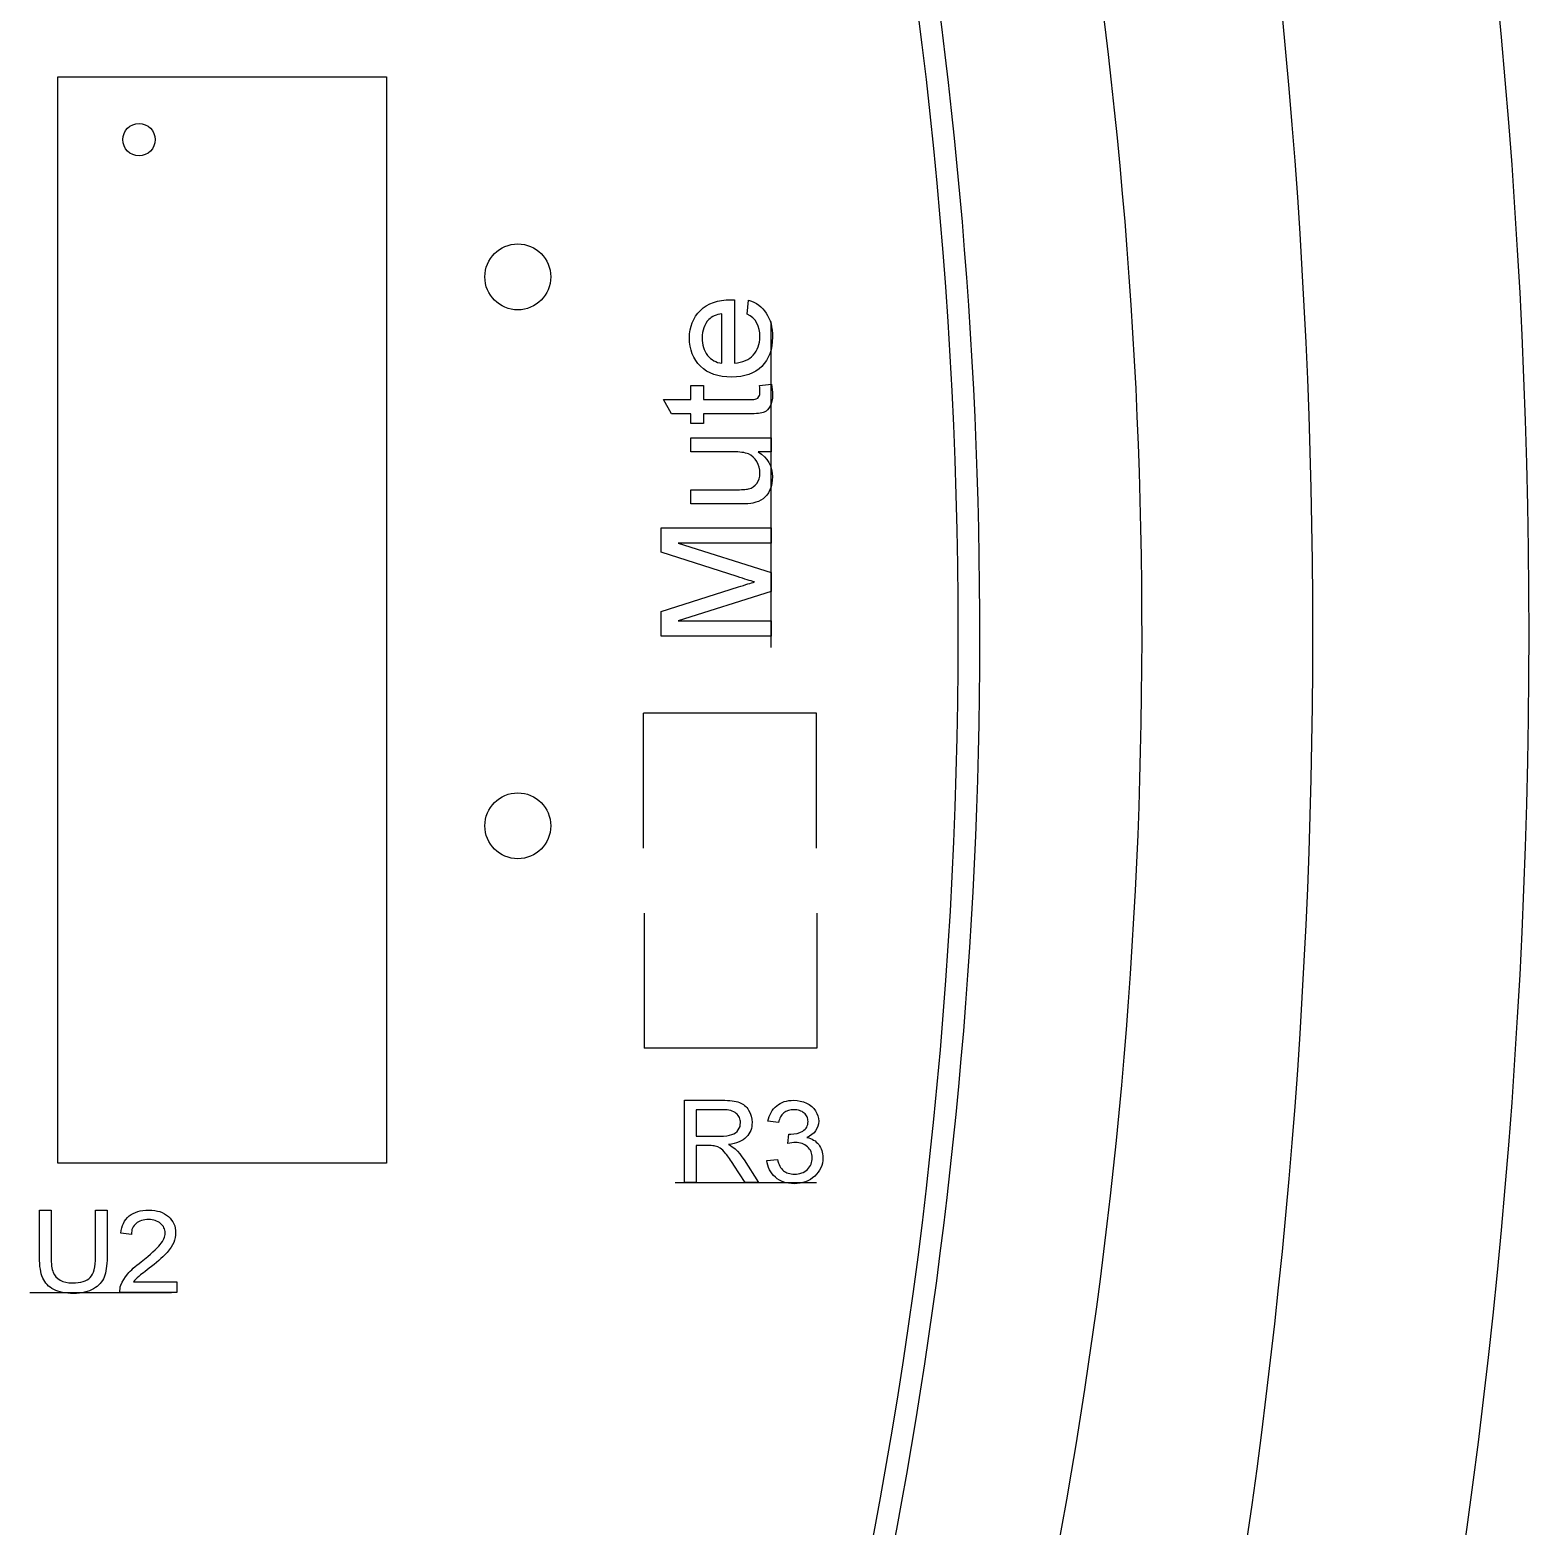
# Model space of a CAD drawing. Header units: millimetres. Extents: x -30 to 30, y -30 to 30.
# Drawn here: x 16.13 to 30, y -8.26 to 5.59 of the extents above; entities that cross this region are included whole.
import ezdxf

# ---------------------------------------------------------------- set-up
doc = ezdxf.new("R2010")
doc.units = ezdxf.units.MM
doc.linetypes.add('CENTERX2', pattern=[20.32, 12.7, -2.54, 2.54, -2.54])

msp = doc.modelspace()

# ---------------------------------------------------------------- linework, layer by layer
at = {"color": 7, "linetype": 'Continuous'}
for p, q in [((16.386, 5.153), (19.428, 5.153)), ((16.386, -4.899), (16.386, 5.153)), ((19.428, 5.153), (19.428, -4.899)), ((23.406, -0.736), (21.806, -0.736)), ((21.806, -1.986), (21.806, -0.736)), ((23.406, -1.986), (23.406, -0.736)), ((21.811, -2.587), (21.811, -3.837)), ((23.411, -2.587), (23.411, -3.837)), ((23.411, -3.837), (21.811, -3.837)), ((19.428, -4.899), (16.386, -4.899))]:
    msp.add_line(p, q, dxfattribs=at)
at = {"color": 7, "linetype": 'CENTERX2'}
for p, q in [((22.987, -0.127), (22.987, 2.889)), ((22.098, -5.08), (23.408, -5.08)), ((16.129, -6.096), (17.439, -6.096))]:
    msp.add_line(p, q, dxfattribs=at)
at = {"color": 7, "linetype": 'Continuous', "flags": 128}
for points in [[(22.766, 2.958), (22.779, 3.086), (22.779, 3.086), (22.804, 3.077), (22.828, 3.067), (22.851, 3.055), (22.872, 3.04), (22.892, 3.025), (22.91, 3.007), (22.927, 2.988), (22.942, 2.967), (22.955, 2.944), (22.967, 2.92), (22.977, 2.895), (22.986, 2.868), (22.992, 2.839), (22.996, 2.809), (22.999, 2.778), (23, 2.744), (23, 2.744), (22.998, 2.703), (22.994, 2.664), (22.986, 2.626), (22.975, 2.591), (22.961, 2.559), (22.944, 2.528), (22.924, 2.5), (22.901, 2.474), (22.875, 2.45), (22.846, 2.43), (22.815, 2.413), (22.781, 2.399), (22.745, 2.388), (22.707, 2.38), (22.666, 2.376), (22.622, 2.374), (22.622, 2.374), (22.577, 2.376), (22.535, 2.38), (22.494, 2.388), (22.457, 2.399), (22.422, 2.413), (22.39, 2.431), (22.361, 2.451), (22.334, 2.475), (22.31, 2.501), (22.289, 2.529), (22.271, 2.559), (22.257, 2.591), (22.246, 2.624), (22.238, 2.66), (22.233, 2.698), (22.232, 2.737), (22.232, 2.737), (22.233, 2.775), (22.238, 2.811), (22.246, 2.846), (22.257, 2.878), (22.271, 2.909), (22.288, 2.939), (22.308, 2.966), (22.332, 2.992), (22.359, 3.015), (22.387, 3.035), (22.419, 3.052), (22.453, 3.066), (22.49, 3.076), (22.529, 3.084), (22.571, 3.089), (22.615, 3.09), (22.615, 3.09), (22.629, 3.09), (22.648, 3.09), (22.648, 3.09), (22.648, 2.504), (22.648, 2.504), (22.676, 2.507), (22.702, 2.512), (22.726, 2.518), (22.749, 2.527), (22.77, 2.537), (22.789, 2.549), (22.806, 2.563), (22.822, 2.579), (22.837, 2.596), (22.849, 2.615), (22.859, 2.634), (22.868, 2.655), (22.874, 2.676), (22.879, 2.699), (22.882, 2.722), (22.883, 2.747), (22.883, 2.747), (22.881, 2.783), (22.876, 2.816), (22.867, 2.847), (22.855, 2.875), (22.839, 2.9), (22.818, 2.922), (22.794, 2.942), (22.766, 2.958)], [(22.531, 2.504), (22.531, 2.96), (22.531, 2.96), (22.512, 2.957), (22.493, 2.953), (22.477, 2.948), (22.461, 2.942), (22.447, 2.935), (22.433, 2.927), (22.422, 2.918), (22.411, 2.908), (22.411, 2.908), (22.396, 2.891), (22.384, 2.872), (22.373, 2.853), (22.364, 2.832), (22.357, 2.81), (22.353, 2.786), (22.35, 2.762), (22.349, 2.736), (22.349, 2.736), (22.35, 2.713), (22.352, 2.691), (22.356, 2.669), (22.361, 2.648), (22.368, 2.629), (22.377, 2.61), (22.387, 2.593), (22.398, 2.576), (22.411, 2.561), (22.425, 2.547), (22.44, 2.536), (22.456, 2.526), (22.474, 2.518), (22.492, 2.511), (22.511, 2.507), (22.531, 2.504)], [(22.88, 2.296), (22.989, 2.309), (22.989, 2.309), (22.994, 2.283), (22.997, 2.258), (22.999, 2.234), (23, 2.212), (23, 2.212), (22.999, 2.18), (22.995, 2.151), (22.988, 2.126), (22.979, 2.105), (22.967, 2.087), (22.954, 2.072), (22.94, 2.06), (22.923, 2.051), (22.914, 2.047), (22.901, 2.044), (22.887, 2.041), (22.87, 2.039), (22.851, 2.037), (22.829, 2.036), (22.805, 2.035), (22.778, 2.035), (22.778, 2.035), (22.362, 2.035), (22.362, 2.035), (22.362, 1.944), (22.362, 1.944), (22.245, 1.944), (22.245, 1.944), (22.245, 2.035), (22.245, 2.035), (22.064, 2.035), (22.064, 2.035), (21.99, 2.166), (21.99, 2.166), (22.245, 2.166), (22.245, 2.166), (22.245, 2.296), (22.245, 2.296), (22.362, 2.296), (22.362, 2.296), (22.362, 2.166), (22.362, 2.166), (22.783, 2.166), (22.783, 2.166), (22.807, 2.166), (22.826, 2.167), (22.84, 2.169), (22.85, 2.172), (22.864, 2.181), (22.874, 2.195), (22.878, 2.203), (22.881, 2.213), (22.882, 2.225), (22.883, 2.239), (22.883, 2.239), (22.883, 2.251), (22.882, 2.264), (22.881, 2.279), (22.88, 2.296)], [(22.987, 1.684), (22.866, 1.684), (22.866, 1.684), (22.897, 1.661), (22.925, 1.637), (22.948, 1.611), (22.966, 1.583), (22.981, 1.553), (22.992, 1.521), (22.998, 1.487), (23, 1.452), (23, 1.452), (22.998, 1.42), (22.994, 1.389), (22.986, 1.359), (22.975, 1.331), (22.962, 1.305), (22.947, 1.282), (22.93, 1.263), (22.912, 1.247), (22.892, 1.235), (22.87, 1.224), (22.846, 1.216), (22.819, 1.209), (22.819, 1.209), (22.798, 1.206), (22.771, 1.203), (22.74, 1.202), (22.702, 1.202), (22.702, 1.202), (22.245, 1.202), (22.245, 1.202), (22.245, 1.332), (22.245, 1.332), (22.648, 1.332), (22.648, 1.332), (22.672, 1.332), (22.693, 1.332), (22.712, 1.333), (22.729, 1.334), (22.745, 1.335), (22.758, 1.336), (22.769, 1.338), (22.779, 1.34), (22.779, 1.34), (22.802, 1.347), (22.822, 1.358), (22.84, 1.373), (22.855, 1.39), (22.867, 1.411), (22.876, 1.433), (22.881, 1.458), (22.883, 1.486), (22.883, 1.486), (22.881, 1.514), (22.876, 1.541), (22.867, 1.567), (22.854, 1.592), (22.839, 1.616), (22.821, 1.635), (22.8, 1.651), (22.777, 1.663), (22.764, 1.668), (22.749, 1.672), (22.734, 1.676), (22.717, 1.678), (22.698, 1.681), (22.678, 1.682), (22.657, 1.683), (22.634, 1.684), (22.634, 1.684), (22.245, 1.684), (22.245, 1.684), (22.245, 1.814), (22.245, 1.814), (22.987, 1.814), (22.987, 1.814), (22.987, 1.684)], [(22.987, -0.023), (21.971, -0.023), (21.971, -0.023), (21.971, 0.205), (21.971, 0.205), (22.684, 0.433), (22.684, 0.433), (22.708, 0.44), (22.731, 0.447), (22.752, 0.454), (22.771, 0.46), (22.789, 0.465), (22.805, 0.47), (22.82, 0.475), (22.833, 0.479), (22.833, 0.479), (22.819, 0.483), (22.802, 0.488), (22.785, 0.493), (22.765, 0.499), (22.744, 0.506), (22.722, 0.513), (22.698, 0.521), (22.672, 0.529), (22.672, 0.529), (21.971, 0.754), (21.971, 0.754), (21.971, 0.98), (21.971, 0.98), (22.987, 0.98), (22.987, 0.98), (22.987, 0.837), (22.987, 0.837), (22.127, 0.837), (22.127, 0.837), (22.987, 0.565), (22.987, 0.565), (22.987, 0.391), (22.987, 0.391), (22.127, 0.12), (22.127, 0.12), (22.987, 0.12), (22.987, 0.12), (22.987, -0.023)], [(22.186, -5.08), (22.186, -4.318), (22.186, -4.318), (22.535, -4.318), (22.535, -4.318), (22.56, -4.318), (22.584, -4.319), (22.606, -4.321), (22.626, -4.323), (22.645, -4.326), (22.662, -4.329), (22.678, -4.334), (22.693, -4.338), (22.706, -4.344), (22.718, -4.35), (22.73, -4.358), (22.741, -4.366), (22.752, -4.376), (22.761, -4.386), (22.77, -4.398), (22.779, -4.41), (22.793, -4.436), (22.803, -4.464), (22.809, -4.493), (22.811, -4.523), (22.811, -4.523), (22.81, -4.543), (22.808, -4.562), (22.804, -4.58), (22.798, -4.597), (22.79, -4.614), (22.781, -4.629), (22.77, -4.644), (22.758, -4.658), (22.744, -4.672), (22.727, -4.683), (22.709, -4.694), (22.69, -4.703), (22.668, -4.712), (22.645, -4.718), (22.62, -4.724), (22.593, -4.728), (22.593, -4.728), (22.611, -4.738), (22.628, -4.748), (22.642, -4.758), (22.653, -4.767), (22.653, -4.767), (22.675, -4.789), (22.697, -4.814), (22.717, -4.841), (22.738, -4.87), (22.738, -4.87), (22.871, -5.08), (22.871, -5.08), (22.746, -5.08), (22.746, -5.08), (22.643, -4.919), (22.643, -4.919), (22.632, -4.902), (22.621, -4.886), (22.611, -4.871), (22.602, -4.858), (22.593, -4.845), (22.584, -4.833), (22.576, -4.822), (22.569, -4.813), (22.554, -4.796), (22.541, -4.781), (22.528, -4.77), (22.517, -4.761), (22.493, -4.749), (22.47, -4.742), (22.47, -4.742), (22.459, -4.74), (22.447, -4.739), (22.431, -4.738), (22.412, -4.738), (22.412, -4.738), (22.293, -4.738), (22.293, -4.738), (22.293, -5.08), (22.293, -5.08), (22.186, -5.08)], [(22.293, -4.65), (22.514, -4.65), (22.514, -4.65), (22.547, -4.649), (22.577, -4.647), (22.602, -4.642), (22.624, -4.636), (22.642, -4.628), (22.658, -4.618), (22.672, -4.606), (22.683, -4.592), (22.692, -4.576), (22.699, -4.56), (22.702, -4.543), (22.704, -4.526), (22.704, -4.526), (22.703, -4.513), (22.701, -4.501), (22.698, -4.489), (22.694, -4.478), (22.688, -4.468), (22.681, -4.458), (22.673, -4.448), (22.664, -4.44), (22.653, -4.432), (22.641, -4.425), (22.628, -4.419), (22.613, -4.414), (22.597, -4.411), (22.579, -4.408), (22.56, -4.406), (22.539, -4.406), (22.539, -4.406), (22.293, -4.406), (22.293, -4.406), (22.293, -4.65)], [(22.948, -4.875), (23.046, -4.865), (23.046, -4.865), (23.05, -4.883), (23.055, -4.899), (23.061, -4.914), (23.068, -4.928), (23.075, -4.94), (23.083, -4.951), (23.092, -4.961), (23.101, -4.97), (23.111, -4.977), (23.122, -4.984), (23.133, -4.989), (23.145, -4.994), (23.159, -4.997), (23.172, -5), (23.187, -5.001), (23.203, -5.002), (23.203, -5.002), (23.221, -5.001), (23.238, -4.999), (23.254, -4.996), (23.27, -4.991), (23.284, -4.985), (23.298, -4.977), (23.311, -4.968), (23.323, -4.958), (23.333, -4.947), (23.342, -4.935), (23.35, -4.922), (23.357, -4.909), (23.362, -4.895), (23.365, -4.881), (23.367, -4.866), (23.368, -4.85), (23.368, -4.85), (23.367, -4.835), (23.365, -4.821), (23.362, -4.807), (23.357, -4.794), (23.351, -4.781), (23.343, -4.77), (23.334, -4.759), (23.324, -4.748), (23.312, -4.739), (23.3, -4.731), (23.287, -4.724), (23.273, -4.718), (23.259, -4.714), (23.244, -4.711), (23.228, -4.709), (23.211, -4.708), (23.211, -4.708), (23.196, -4.709), (23.18, -4.711), (23.161, -4.714), (23.141, -4.719), (23.141, -4.719), (23.152, -4.631), (23.152, -4.631), (23.161, -4.631), (23.168, -4.632), (23.168, -4.632), (23.198, -4.63), (23.227, -4.625), (23.254, -4.616), (23.279, -4.603), (23.291, -4.595), (23.301, -4.587), (23.31, -4.577), (23.317, -4.567), (23.322, -4.555), (23.326, -4.543), (23.328, -4.529), (23.329, -4.515), (23.329, -4.515), (23.328, -4.503), (23.327, -4.492), (23.324, -4.482), (23.32, -4.472), (23.315, -4.462), (23.308, -4.453), (23.301, -4.445), (23.293, -4.437), (23.283, -4.43), (23.273, -4.423), (23.262, -4.418), (23.251, -4.414), (23.239, -4.41), (23.226, -4.408), (23.213, -4.406), (23.199, -4.406), (23.199, -4.406), (23.172, -4.408), (23.147, -4.413), (23.124, -4.422), (23.104, -4.435), (23.095, -4.443), (23.087, -4.452), (23.08, -4.461), (23.073, -4.472), (23.067, -4.483), (23.063, -4.496), (23.059, -4.509), (23.055, -4.523), (23.055, -4.523), (22.958, -4.513), (22.958, -4.513), (22.963, -4.491), (22.969, -4.469), (22.977, -4.449), (22.987, -4.431), (22.998, -4.413), (23.01, -4.397), (23.023, -4.383), (23.039, -4.369), (23.055, -4.357), (23.072, -4.347), (23.09, -4.338), (23.109, -4.331), (23.129, -4.325), (23.15, -4.321), (23.172, -4.319), (23.195, -4.318), (23.195, -4.318), (23.227, -4.32), (23.257, -4.325), (23.287, -4.333), (23.314, -4.344), (23.34, -4.358), (23.363, -4.375), (23.382, -4.394), (23.398, -4.416), (23.41, -4.439), (23.419, -4.462), (23.425, -4.487), (23.427, -4.512), (23.427, -4.512), (23.425, -4.535), (23.42, -4.558), (23.411, -4.579), (23.399, -4.6), (23.384, -4.619), (23.365, -4.635), (23.343, -4.65), (23.318, -4.663), (23.318, -4.663), (23.335, -4.667), (23.351, -4.673), (23.366, -4.679), (23.38, -4.687), (23.393, -4.695), (23.405, -4.705), (23.417, -4.716), (23.427, -4.728), (23.436, -4.74), (23.444, -4.754), (23.45, -4.768), (23.456, -4.783), (23.46, -4.799), (23.463, -4.815), (23.465, -4.833), (23.466, -4.851), (23.466, -4.851), (23.464, -4.875), (23.461, -4.899), (23.455, -4.921), (23.447, -4.943), (23.436, -4.964), (23.423, -4.984), (23.408, -5.002), (23.39, -5.02), (23.371, -5.036), (23.35, -5.051), (23.328, -5.063), (23.305, -5.072), (23.28, -5.08), (23.255, -5.085), (23.228, -5.089), (23.199, -5.09), (23.199, -5.09), (23.174, -5.089), (23.149, -5.086), (23.126, -5.081), (23.104, -5.075), (23.083, -5.066), (23.063, -5.056), (23.044, -5.044), (23.026, -5.03), (23.01, -5.014), (22.996, -4.998), (22.983, -4.98), (22.972, -4.961), (22.963, -4.941), (22.956, -4.92), (22.951, -4.898), (22.948, -4.875)], [(16.735, -5.334), (16.842, -5.334), (16.842, -5.334), (16.842, -5.772), (16.842, -5.772), (16.842, -5.8), (16.84, -5.827), (16.838, -5.852), (16.835, -5.875), (16.831, -5.897), (16.827, -5.918), (16.821, -5.936), (16.815, -5.954), (16.808, -5.971), (16.799, -5.986), (16.789, -6.001), (16.777, -6.015), (16.764, -6.028), (16.75, -6.041), (16.734, -6.052), (16.717, -6.063), (16.699, -6.073), (16.679, -6.082), (16.658, -6.089), (16.635, -6.095), (16.612, -6.1), (16.586, -6.103), (16.559, -6.105), (16.531, -6.106), (16.531, -6.106), (16.504, -6.105), (16.478, -6.103), (16.453, -6.101), (16.43, -6.097), (16.408, -6.091), (16.387, -6.085), (16.367, -6.078), (16.349, -6.069), (16.332, -6.059), (16.316, -6.049), (16.301, -6.037), (16.288, -6.024), (16.276, -6.01), (16.265, -5.995), (16.256, -5.98), (16.247, -5.963), (16.24, -5.944), (16.234, -5.925), (16.229, -5.903), (16.225, -5.88), (16.221, -5.856), (16.219, -5.829), (16.217, -5.802), (16.217, -5.772), (16.217, -5.772), (16.217, -5.334), (16.217, -5.334), (16.324, -5.334), (16.324, -5.334), (16.324, -5.767), (16.324, -5.767), (16.325, -5.791), (16.326, -5.813), (16.327, -5.833), (16.329, -5.852), (16.332, -5.869), (16.335, -5.885), (16.339, -5.899), (16.343, -5.911), (16.355, -5.933), (16.369, -5.953), (16.387, -5.969), (16.409, -5.983), (16.433, -5.994), (16.46, -6.002), (16.49, -6.007), (16.522, -6.008), (16.522, -6.008), (16.55, -6.007), (16.576, -6.005), (16.599, -6.001), (16.621, -5.996), (16.64, -5.989), (16.657, -5.98), (16.673, -5.97), (16.686, -5.958), (16.697, -5.944), (16.707, -5.928), (16.716, -5.908), (16.722, -5.886), (16.728, -5.86), (16.732, -5.832), (16.734, -5.801), (16.735, -5.767), (16.735, -5.767), (16.735, -5.334)], [(17.487, -5.998), (17.487, -6.096), (17.487, -6.096), (16.959, -6.096), (16.959, -6.096), (16.96, -6.079), (16.962, -6.062), (16.965, -6.045), (16.97, -6.029), (16.97, -6.029), (16.982, -6.002), (16.996, -5.976), (17.013, -5.951), (17.033, -5.925), (17.044, -5.912), (17.056, -5.899), (17.07, -5.886), (17.085, -5.872), (17.102, -5.857), (17.119, -5.843), (17.138, -5.828), (17.158, -5.813), (17.158, -5.813), (17.189, -5.788), (17.218, -5.764), (17.244, -5.742), (17.267, -5.722), (17.287, -5.702), (17.305, -5.685), (17.321, -5.669), (17.334, -5.654), (17.344, -5.64), (17.354, -5.626), (17.361, -5.613), (17.368, -5.599), (17.373, -5.586), (17.377, -5.572), (17.379, -5.559), (17.379, -5.546), (17.379, -5.546), (17.379, -5.533), (17.377, -5.521), (17.374, -5.509), (17.369, -5.498), (17.363, -5.487), (17.355, -5.477), (17.347, -5.467), (17.337, -5.458), (17.326, -5.449), (17.314, -5.442), (17.301, -5.436), (17.288, -5.431), (17.274, -5.427), (17.259, -5.424), (17.243, -5.423), (17.226, -5.422), (17.226, -5.422), (17.209, -5.423), (17.192, -5.424), (17.176, -5.427), (17.161, -5.431), (17.147, -5.436), (17.134, -5.442), (17.122, -5.45), (17.111, -5.458), (17.101, -5.468), (17.092, -5.478), (17.084, -5.489), (17.078, -5.501), (17.073, -5.514), (17.07, -5.528), (17.068, -5.543), (17.067, -5.559), (17.067, -5.559), (16.969, -5.549), (16.969, -5.549), (16.973, -5.523), (16.978, -5.5), (16.985, -5.477), (16.994, -5.457), (17.004, -5.437), (17.017, -5.42), (17.031, -5.403), (17.047, -5.389), (17.065, -5.376), (17.084, -5.365), (17.104, -5.356), (17.126, -5.348), (17.149, -5.342), (17.174, -5.338), (17.201, -5.335), (17.228, -5.334), (17.228, -5.334), (17.256, -5.335), (17.283, -5.338), (17.308, -5.343), (17.331, -5.349), (17.353, -5.358), (17.374, -5.368), (17.393, -5.38), (17.41, -5.394), (17.426, -5.41), (17.439, -5.427), (17.451, -5.444), (17.46, -5.462), (17.468, -5.481), (17.473, -5.501), (17.476, -5.522), (17.477, -5.544), (17.477, -5.544), (17.476, -5.567), (17.473, -5.589), (17.467, -5.612), (17.459, -5.634), (17.448, -5.656), (17.435, -5.679), (17.418, -5.702), (17.398, -5.726), (17.386, -5.739), (17.373, -5.753), (17.358, -5.767), (17.341, -5.783), (17.321, -5.8), (17.3, -5.818), (17.277, -5.837), (17.252, -5.857), (17.252, -5.857), (17.231, -5.873), (17.212, -5.888), (17.195, -5.902), (17.179, -5.914), (17.165, -5.925), (17.153, -5.935), (17.143, -5.943), (17.135, -5.949), (17.121, -5.962), (17.108, -5.974), (17.097, -5.986), (17.087, -5.998), (17.087, -5.998), (17.487, -5.998)]]:
    msp.add_lwpolyline(points, dxfattribs=at)
at = {"color": 7, "linetype": 'Continuous'}
for centre, radius in [((17.138, 4.572), 0.15), ((20.643, 3.302), 0.305), ((20.643, -1.778), 0.305)]:
    msp.add_circle(centre, radius, dxfattribs=at)
at = {"color": 7, "linetype": 'Continuous', "lineweight": 25}
for centre, radius, start, end in [((-30, 0), 60, 335.70481, 24.29519), ((-30, 0), 58, 338.58848, 21.41152), ((-20, -0.006), 44.919, 335.4255, 17.8362), ((-20, -0.006), 46.419, 336.2693, 17.2415)]:
    msp.add_arc(centre, radius, start, end, dxfattribs=at)
at = {"color": 7, "linetype": 'Continuous'}
msp.add_arc((-20, -0.006), 44.719, 333.4413, 26.5714, dxfattribs=at)

doc.saveas('drawing.dxf')
